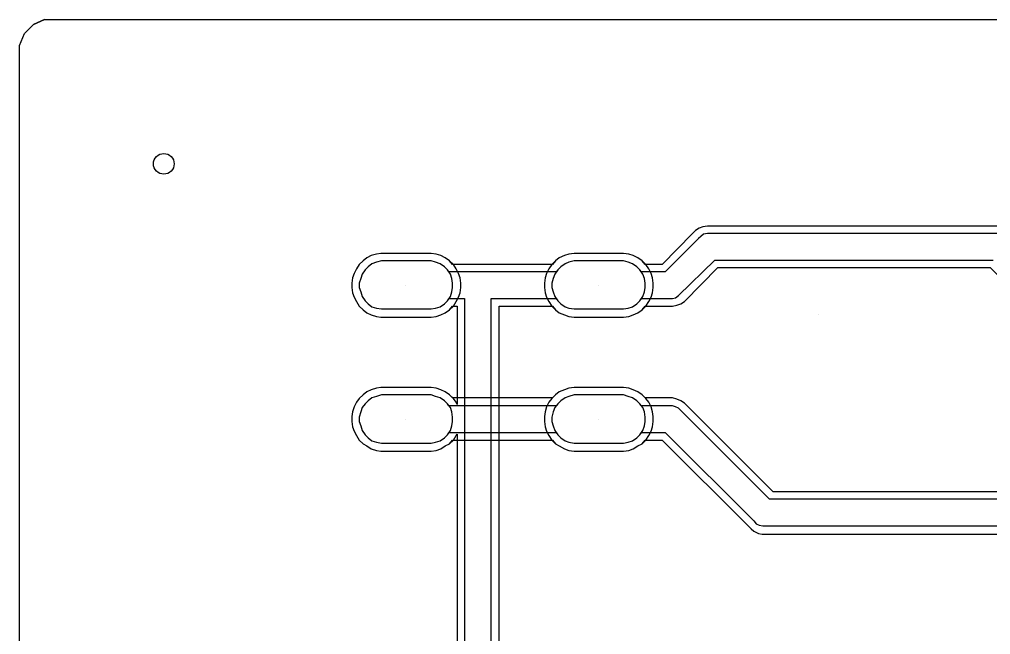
# Model space of a CAD drawing. Extents: x -4564 to 93, y -2534 to 43.
# Drawn here: x -4564 to -3252, y -788 to 43 of the extents above; entities that cross this region are included whole.
import ezdxf

# ---------------------------------------------------------------- set-up
doc = ezdxf.new("R2010")
doc.units = 0
for name, color, linetype in [('10', 10, 'CONTINUOUS'), ('11', 11, 'CONTINUOUS'), ('3', 3, 'CONTINUOUS'), ('4', 4, 'CONTINUOUS'), ('5', 5, 'CONTINUOUS')]:
    doc.layers.add(name, color=color, linetype=linetype)

msp = doc.modelspace()

# ---------------------------------------------------------------- linework, layer by layer
at = {"layer": '10'}
msp.add_arc((-4369, -152), 14, 180, 540, dxfattribs=at)
at = {"layer": '11'}
for p, q in [((-4042, -316), (-4042, -316)), ((-3782, -316), (-3782, -316)), ((-4042, -497), (-4042, -497)), ((-3782, -497), (-3782, -497))]:
    msp.add_line(p, q, dxfattribs=at)
at = {"layer": '3'}
for p, q in [((-4545, 36), (-4530, 43)), ((-4545, 36), (-4530, 43)), ((-4530, 43), (-4545, 36)), ((-4545, 36), (-4530, 43)), ((-4545, 36), (-4530, 43)), ((-4530, 43), (-4545, 36)), ((-4530, 43), (59, 43)), ((-4530, 43), (59, 43)), ((-4557, 24), (-4545, 36)), ((-4557, 24), (-4545, 36)), ((-4545, 36), (-4545, 36)), ((-4545, 36), (-4545, 36)), ((-4564, 8), (-4557, 24)), ((-4564, 8), (-4557, 24)), ((-4564, -2040), (-4564, 8)), ((-4564, -2040), (-4564, 8)), ((-3640, -247), (-3644, -250)), ((-3635, -246), (-3640, -247)), ((-3239, -246), (-3635, -246)), ((-3647, -253), (-3692, -298)), ((-3644, -250), (-3647, -253)), ((-4088, -287), (-4093, -291)), ((-4088, -287), (-4093, -291)), ((-4082, -285), (-4088, -287)), ((-4082, -285), (-4088, -287)), ((-4075, -283), (-4082, -285)), ((-4075, -283), (-4082, -285)), ((-4008, -283), (-4075, -283)), ((-4008, -283), (-4075, -283)), ((-4002, -285), (-4008, -283)), ((-4002, -285), (-4008, -283)), ((-3996, -287), (-4002, -285)), ((-3996, -287), (-4002, -285)), ((-3990, -291), (-3996, -287)), ((-3990, -291), (-3996, -287)), ((-3827, -287), (-3833, -291)), ((-3827, -287), (-3833, -291)), ((-3822, -285), (-3827, -287)), ((-3822, -285), (-3827, -287)), ((-3815, -283), (-3822, -285)), ((-3815, -283), (-3822, -285)), ((-3748, -283), (-3815, -283)), ((-3748, -283), (-3815, -283)), ((-3742, -285), (-3748, -283)), ((-3742, -285), (-3748, -283)), ((-3736, -287), (-3742, -285)), ((-3736, -287), (-3742, -285)), ((-3730, -291), (-3736, -287)), ((-3730, -291), (-3736, -287)), ((-3674, -330), (-3625, -282)), ((-3625, -282), (-3249, -282)), ((-4101, -301), (-4103, -307)), ((-4101, -301), (-4103, -307)), ((-4097, -295), (-4101, -301)), ((-4097, -295), (-4101, -301)), ((-4093, -291), (-4097, -295)), ((-4093, -291), (-4097, -295)), ((-3986, -295), (-3990, -291)), ((-3986, -295), (-3990, -291)), ((-3984, -298), (-3986, -295)), ((-3982, -301), (-3986, -295)), ((-3839, -298), (-3984, -298)), ((-3980, -307), (-3982, -301)), ((-3841, -301), (-3843, -307)), ((-3837, -295), (-3841, -301)), ((-3837, -295), (-3839, -298)), ((-3833, -291), (-3837, -295)), ((-3833, -291), (-3837, -295)), ((-3726, -295), (-3730, -291)), ((-3726, -295), (-3730, -291)), ((-3722, -301), (-3726, -295)), ((-3724, -298), (-3726, -295)), ((-3692, -298), (-3724, -298)), ((-3720, -307), (-3722, -301)), ((-4103, -307), (-4105, -313)), ((-4103, -307), (-4105, -313)), ((-4105, -313), (-4105, -319)), ((-4105, -313), (-4105, -319)), ((-3979, -313), (-3980, -307)), ((-3979, -319), (-3979, -313)), ((-3843, -307), (-3845, -313)), ((-3845, -313), (-3845, -319)), ((-3719, -313), (-3720, -307)), ((-3719, -319), (-3719, -313)), ((-4105, -319), (-4103, -325)), ((-4105, -319), (-4103, -325)), ((-4103, -325), (-4101, -331)), ((-4103, -325), (-4101, -331)), ((-3982, -331), (-3980, -325)), ((-3980, -325), (-3979, -319)), ((-3845, -319), (-3843, -325)), ((-3843, -325), (-3841, -331)), ((-3722, -331), (-3720, -325)), ((-3720, -325), (-3719, -319)), ((-4101, -331), (-4097, -337)), ((-4101, -331), (-4097, -337)), ((-4097, -337), (-4093, -341)), ((-4097, -337), (-4093, -341)), ((-3990, -341), (-3986, -337)), ((-3990, -341), (-3986, -337)), ((-3986, -337), (-3982, -331)), ((-3986, -337), (-3984, -334)), ((-3984, -334), (-3963, -334)), ((-3963, -334), (-3963, -908)), ((-3927, -908), (-3927, -334)), ((-3927, -334), (-3839, -334)), ((-3841, -331), (-3837, -337)), ((-3839, -334), (-3837, -337)), ((-3837, -337), (-3833, -341)), ((-3837, -337), (-3833, -341)), ((-3730, -341), (-3726, -337)), ((-3730, -341), (-3726, -337)), ((-3726, -337), (-3722, -331)), ((-3726, -337), (-3724, -334)), ((-3724, -334), (-3682, -334)), ((-3682, -334), (-3678, -333)), ((-3678, -333), (-3674, -330)), ((-4093, -341), (-4088, -345)), ((-4093, -341), (-4088, -345)), ((-4088, -345), (-4082, -347)), ((-4088, -345), (-4082, -347)), ((-4082, -347), (-4075, -348)), ((-4082, -347), (-4075, -348)), ((-4075, -348), (-4008, -348)), ((-4075, -348), (-4008, -348)), ((-4075, -348), (-4075, -348)), ((-4008, -348), (-4002, -347)), ((-4008, -348), (-4002, -347)), ((-4002, -347), (-3996, -345)), ((-4002, -347), (-3996, -345)), ((-3996, -345), (-3990, -341)), ((-3996, -345), (-3990, -341)), ((-3833, -341), (-3827, -345)), ((-3833, -341), (-3827, -345)), ((-3827, -345), (-3822, -347)), ((-3827, -345), (-3822, -347)), ((-3822, -347), (-3815, -348)), ((-3822, -347), (-3815, -348)), ((-3815, -348), (-3748, -348)), ((-3815, -348), (-3748, -348)), ((-3815, -348), (-3815, -348)), ((-3748, -348), (-3742, -347)), ((-3748, -348), (-3742, -347)), ((-3742, -347), (-3736, -345)), ((-3742, -347), (-3736, -345)), ((-3736, -345), (-3730, -341)), ((-3736, -345), (-3730, -341)), ((-4093, -472), (-4097, -476)), ((-4093, -472), (-4097, -476)), ((-4088, -468), (-4093, -472)), ((-4088, -468), (-4093, -472)), ((-4082, -466), (-4088, -468)), ((-4082, -466), (-4088, -468)), ((-4075, -464), (-4082, -466)), ((-4075, -464), (-4082, -466)), ((-4008, -464), (-4075, -464)), ((-4008, -464), (-4075, -464)), ((-4002, -466), (-4008, -464)), ((-4002, -466), (-4008, -464)), ((-3996, -468), (-4002, -466)), ((-3996, -468), (-4002, -466)), ((-3990, -472), (-3996, -468)), ((-3990, -472), (-3996, -468)), ((-3986, -476), (-3990, -472)), ((-3986, -476), (-3990, -472)), ((-3833, -472), (-3837, -476)), ((-3833, -472), (-3837, -476)), ((-3827, -468), (-3833, -472)), ((-3827, -468), (-3833, -472)), ((-3822, -466), (-3827, -468)), ((-3822, -466), (-3827, -468)), ((-3815, -464), (-3822, -466)), ((-3815, -464), (-3822, -466)), ((-3748, -464), (-3815, -464)), ((-3748, -464), (-3815, -464)), ((-3742, -466), (-3748, -464)), ((-3742, -466), (-3748, -464)), ((-3736, -468), (-3742, -466)), ((-3736, -468), (-3742, -466)), ((-3730, -472), (-3736, -468)), ((-3730, -472), (-3736, -468)), ((-3726, -476), (-3730, -472)), ((-3726, -476), (-3730, -472)), ((-4101, -481), (-4103, -487)), ((-4101, -481), (-4103, -487)), ((-4097, -476), (-4101, -481)), ((-4097, -476), (-4101, -481)), ((-3982, -481), (-3986, -476)), ((-3984, -479), (-3986, -476)), ((-3839, -479), (-3984, -479)), ((-3980, -487), (-3982, -481)), ((-3841, -481), (-3843, -487)), ((-3837, -476), (-3841, -481)), ((-3837, -476), (-3839, -479)), ((-3724, -479), (-3726, -476)), ((-3722, -481), (-3726, -476)), ((-3682, -479), (-3724, -479)), ((-3720, -487), (-3722, -481)), ((-3678, -480), (-3682, -479)), ((-3674, -482), (-3678, -480)), ((-3551, -605), (-3674, -482)), ((-4103, -487), (-4105, -494)), ((-4103, -487), (-4105, -494)), ((-4105, -494), (-4105, -500)), ((-4105, -494), (-4105, -500)), ((-3979, -494), (-3980, -487)), ((-3979, -500), (-3979, -494)), ((-3843, -487), (-3845, -494)), ((-3845, -494), (-3845, -500)), ((-3719, -494), (-3720, -487)), ((-3719, -500), (-3719, -494)), ((-4105, -500), (-4103, -506)), ((-4105, -500), (-4103, -506)), ((-4103, -506), (-4101, -512)), ((-4103, -506), (-4101, -512)), ((-3982, -512), (-3980, -506)), ((-3980, -506), (-3979, -500)), ((-3845, -500), (-3843, -506)), ((-3843, -506), (-3841, -512)), ((-3722, -512), (-3720, -506)), ((-3720, -506), (-3719, -500)), ((-4101, -512), (-4097, -518)), ((-4101, -512), (-4097, -518)), ((-4097, -518), (-4093, -522)), ((-4097, -518), (-4093, -522)), ((-4093, -522), (-4088, -526)), ((-4093, -522), (-4088, -526)), ((-3996, -526), (-3990, -522)), ((-3996, -526), (-3990, -522)), ((-3990, -522), (-3986, -518)), ((-3990, -522), (-3986, -518)), ((-3986, -518), (-3982, -512)), ((-3986, -518), (-3984, -515)), ((-3984, -515), (-3839, -515)), ((-3841, -512), (-3837, -518)), ((-3839, -515), (-3837, -518)), ((-3837, -518), (-3833, -522)), ((-3837, -518), (-3833, -522)), ((-3833, -522), (-3827, -526)), ((-3833, -522), (-3827, -526)), ((-3736, -526), (-3730, -522)), ((-3736, -526), (-3730, -522)), ((-3730, -522), (-3726, -518)), ((-3730, -522), (-3726, -518)), ((-3726, -518), (-3722, -512)), ((-3726, -518), (-3724, -515)), ((-3724, -515), (-3692, -515)), ((-3692, -515), (-3572, -634)), ((-4088, -526), (-4082, -528)), ((-4088, -526), (-4082, -528)), ((-4082, -528), (-4075, -529)), ((-4082, -528), (-4075, -529)), ((-4075, -529), (-4008, -529)), ((-4075, -529), (-4075, -529)), ((-4075, -529), (-4008, -529)), ((-4075, -529), (-4075, -529)), ((-4008, -529), (-4002, -528)), ((-4008, -529), (-4002, -528)), ((-4002, -528), (-3996, -526)), ((-4002, -528), (-3996, -526)), ((-3827, -526), (-3822, -528)), ((-3827, -526), (-3822, -528)), ((-3822, -528), (-3815, -529)), ((-3822, -528), (-3815, -529)), ((-3815, -529), (-3748, -529)), ((-3815, -529), (-3815, -529)), ((-3815, -529), (-3748, -529)), ((-3748, -529), (-3742, -528)), ((-3748, -529), (-3742, -528)), ((-3742, -528), (-3736, -526)), ((-3742, -528), (-3736, -526)), ((-2899, -605), (-3551, -605)), ((-3572, -634), (-3569, -638)), ((-3569, -638), (-3565, -640)), ((-3565, -640), (-3560, -641)), ((-3560, -641), (-2889, -641))]:
    msp.add_line(p, q, dxfattribs=at)
at = {"layer": '4'}
for p, q in [((-4545, 36), (-4530, 43)), ((-4545, 36), (-4530, 43)), ((-4530, 43), (-4545, 36)), ((-4545, 36), (-4530, 43)), ((-4545, 36), (-4530, 43)), ((-4530, 43), (-4545, 36)), ((-4530, 43), (59, 43)), ((-4530, 43), (59, 43)), ((-4557, 24), (-4545, 36)), ((-4557, 24), (-4545, 36)), ((-4545, 36), (-4545, 36)), ((-4545, 36), (-4545, 36)), ((-4564, 8), (-4557, 24)), ((-4564, 8), (-4557, 24)), ((-4564, -2040), (-4564, 8)), ((-4564, -2040), (-4564, 8)), ((-3635, -236), (-3641, -237)), ((-3238, -236), (-3635, -236)), ((-3655, -246), (-3696, -288)), ((-3651, -242), (-3655, -246)), ((-3646, -239), (-3651, -242)), ((-3641, -237), (-3646, -239)), ((-4082, -274), (-4089, -276)), ((-4082, -274), (-4089, -276)), ((-4076, -273), (-4082, -274)), ((-4076, -273), (-4082, -274)), ((-4008, -273), (-4076, -273)), ((-4008, -273), (-4076, -273)), ((-4001, -274), (-4008, -273)), ((-4001, -274), (-4008, -273)), ((-3995, -276), (-4001, -274)), ((-3995, -276), (-4001, -274)), ((-3822, -274), (-3828, -276)), ((-3822, -274), (-3828, -276)), ((-3815, -273), (-3822, -274)), ((-3815, -273), (-3822, -274)), ((-3748, -273), (-3815, -273)), ((-3748, -273), (-3815, -273)), ((-3741, -274), (-3748, -273)), ((-3741, -274), (-3748, -273)), ((-3735, -276), (-3741, -274)), ((-3735, -276), (-3741, -274)), ((-4105, -288), (-4109, -294)), ((-4105, -288), (-4109, -294)), ((-4100, -283), (-4105, -288)), ((-4100, -283), (-4105, -288)), ((-4095, -279), (-4100, -283)), ((-4095, -279), (-4100, -283)), ((-4089, -276), (-4095, -279)), ((-4089, -276), (-4095, -279)), ((-3989, -279), (-3995, -276)), ((-3989, -279), (-3995, -276)), ((-3983, -283), (-3989, -279)), ((-3983, -283), (-3989, -279)), ((-3979, -288), (-3983, -283)), ((-3978, -288), (-3983, -283)), ((-3844, -288), (-3979, -288)), ((-3974, -294), (-3978, -288)), ((-3845, -288), (-3849, -294)), ((-3840, -283), (-3845, -288)), ((-3840, -283), (-3844, -288)), ((-3835, -279), (-3840, -283)), ((-3835, -279), (-3840, -283)), ((-3828, -276), (-3835, -279)), ((-3828, -276), (-3835, -279)), ((-3729, -279), (-3735, -276)), ((-3729, -279), (-3735, -276)), ((-3723, -283), (-3729, -279)), ((-3723, -283), (-3729, -279)), ((-3718, -288), (-3723, -283)), ((-3719, -288), (-3723, -283)), ((-3696, -288), (-3719, -288)), ((-3714, -294), (-3718, -288)), ((-4112, -300), (-4114, -306)), ((-4112, -300), (-4114, -306)), ((-4109, -294), (-4112, -300)), ((-4109, -294), (-4112, -300)), ((-3971, -300), (-3974, -294)), ((-3969, -306), (-3971, -300)), ((-3852, -300), (-3854, -306)), ((-3849, -294), (-3852, -300)), ((-3711, -300), (-3714, -294)), ((-3709, -306), (-3711, -300)), ((-3666, -338), (-3621, -292)), ((-3621, -292), (-3253, -292)), ((-3253, -292), (-3049, -496)), ((-4114, -306), (-4115, -313)), ((-4114, -306), (-4115, -313)), ((-4115, -313), (-4115, -319)), ((-4115, -313), (-4115, -319)), ((-3968, -313), (-3969, -306)), ((-3968, -319), (-3968, -313)), ((-3854, -306), (-3855, -313)), ((-3855, -313), (-3855, -319)), ((-3708, -313), (-3709, -306)), ((-3708, -319), (-3708, -313)), ((-4115, -319), (-4114, -326)), ((-4115, -319), (-4114, -326)), ((-4114, -326), (-4112, -332)), ((-4114, -326), (-4112, -332)), ((-3971, -332), (-3969, -326)), ((-3969, -326), (-3968, -319)), ((-3855, -319), (-3854, -326)), ((-3854, -326), (-3852, -332)), ((-3711, -332), (-3709, -326)), ((-3709, -326), (-3708, -319)), ((-4112, -332), (-4109, -338)), ((-4112, -332), (-4109, -338)), ((-4109, -338), (-4105, -344)), ((-4109, -338), (-4105, -344)), ((-3978, -344), (-3974, -338)), ((-3974, -338), (-3971, -332)), ((-3852, -332), (-3849, -338)), ((-3849, -338), (-3845, -344)), ((-3718, -344), (-3714, -338)), ((-3714, -338), (-3711, -332)), ((-3671, -341), (-3666, -338)), ((-4105, -344), (-4100, -349)), ((-4105, -344), (-4100, -349)), ((-4100, -349), (-4095, -353)), ((-4100, -349), (-4095, -353)), ((-4095, -353), (-4089, -356)), ((-4095, -353), (-4089, -356)), ((-3995, -356), (-3989, -353)), ((-3995, -356), (-3989, -353)), ((-3989, -353), (-3983, -349)), ((-3989, -353), (-3983, -349)), ((-3983, -349), (-3979, -344)), ((-3983, -349), (-3978, -344)), ((-3979, -344), (-3973, -344)), ((-3973, -344), (-3973, -477)), ((-3916, -897), (-3916, -344)), ((-3916, -344), (-3844, -344)), ((-3845, -344), (-3840, -349)), ((-3844, -344), (-3840, -349)), ((-3840, -349), (-3835, -353)), ((-3840, -349), (-3835, -353)), ((-3835, -353), (-3828, -356)), ((-3835, -353), (-3828, -356)), ((-3735, -356), (-3729, -353)), ((-3735, -356), (-3729, -353)), ((-3729, -353), (-3723, -349)), ((-3729, -353), (-3723, -349)), ((-3723, -349), (-3718, -344)), ((-3723, -349), (-3719, -344)), ((-3719, -344), (-3682, -344)), ((-3682, -344), (-3676, -343)), ((-3676, -343), (-3671, -341)), ((-4089, -356), (-4082, -358)), ((-4089, -356), (-4082, -358)), ((-4082, -358), (-4076, -359)), ((-4082, -358), (-4076, -359)), ((-4076, -359), (-4008, -359)), ((-4076, -359), (-4076, -359)), ((-4076, -359), (-4008, -359)), ((-4076, -359), (-4076, -359)), ((-4008, -359), (-4001, -358)), ((-4008, -359), (-4001, -358)), ((-4001, -358), (-3995, -356)), ((-4001, -358), (-3995, -356)), ((-3828, -356), (-3822, -358)), ((-3828, -356), (-3822, -358)), ((-3822, -358), (-3815, -359)), ((-3822, -358), (-3815, -359)), ((-3815, -359), (-3748, -359)), ((-3815, -359), (-3748, -359)), ((-3748, -359), (-3741, -358)), ((-3748, -359), (-3741, -358)), ((-3741, -358), (-3735, -356)), ((-3741, -358), (-3735, -356)), ((-4089, -457), (-4095, -460)), ((-4089, -457), (-4095, -460)), ((-4082, -455), (-4089, -457)), ((-4082, -455), (-4089, -457)), ((-4076, -454), (-4082, -455)), ((-4076, -454), (-4082, -455)), ((-4008, -454), (-4076, -454)), ((-4008, -454), (-4076, -454)), ((-4001, -455), (-4008, -454)), ((-4001, -455), (-4008, -454)), ((-3995, -457), (-4001, -455)), ((-3995, -457), (-4001, -455)), ((-3989, -460), (-3995, -457)), ((-3989, -460), (-3995, -457)), ((-3828, -457), (-3835, -460)), ((-3828, -457), (-3835, -460)), ((-3822, -455), (-3828, -457)), ((-3822, -455), (-3828, -457)), ((-3815, -454), (-3822, -455)), ((-3815, -454), (-3822, -455)), ((-3748, -454), (-3815, -454)), ((-3748, -454), (-3815, -454)), ((-3741, -455), (-3748, -454)), ((-3741, -455), (-3748, -454)), ((-3735, -457), (-3741, -455)), ((-3735, -457), (-3741, -455)), ((-3729, -460), (-3735, -457)), ((-3729, -460), (-3735, -457)), ((-4105, -469), (-4109, -474)), ((-4105, -469), (-4109, -474)), ((-4100, -464), (-4105, -469)), ((-4100, -464), (-4105, -469)), ((-4095, -460), (-4100, -464)), ((-4095, -460), (-4100, -464)), ((-3983, -464), (-3989, -460)), ((-3983, -464), (-3989, -460)), ((-3978, -469), (-3983, -464)), ((-3979, -468), (-3983, -464)), ((-3844, -468), (-3979, -468)), ((-3974, -474), (-3978, -469)), ((-3845, -469), (-3849, -474)), ((-3840, -464), (-3845, -469)), ((-3840, -464), (-3844, -468)), ((-3835, -460), (-3840, -464)), ((-3835, -460), (-3840, -464)), ((-3723, -464), (-3729, -460)), ((-3723, -464), (-3729, -460)), ((-3719, -468), (-3723, -464)), ((-3718, -469), (-3723, -464)), ((-3682, -468), (-3719, -468)), ((-3714, -474), (-3718, -469)), ((-3676, -470), (-3682, -468)), ((-3671, -472), (-3676, -470)), ((-3666, -475), (-3671, -472)), ((-4112, -480), (-4114, -487)), ((-4112, -480), (-4114, -487)), ((-4109, -474), (-4112, -480)), ((-4109, -474), (-4112, -480)), ((-3973, -477), (-3974, -474)), ((-3852, -480), (-3854, -487)), ((-3849, -474), (-3852, -480)), ((-3711, -480), (-3714, -474)), ((-3709, -487), (-3711, -480)), ((-3546, -595), (-3666, -475)), ((-4114, -487), (-4115, -493)), ((-4114, -487), (-4115, -493)), ((-4115, -493), (-4115, -500)), ((-4115, -493), (-4115, -500)), ((-3854, -487), (-3855, -493)), ((-3855, -493), (-3855, -500)), ((-3708, -493), (-3709, -487)), ((-3708, -500), (-3708, -493)), ((-4115, -500), (-4114, -507)), ((-4115, -500), (-4114, -507)), ((-4114, -507), (-4112, -513)), ((-4114, -507), (-4112, -513)), ((-3855, -500), (-3854, -507)), ((-3854, -507), (-3852, -513)), ((-3711, -513), (-3709, -507)), ((-3709, -507), (-3708, -500)), ((-4112, -513), (-4109, -519)), ((-4112, -513), (-4109, -519)), ((-4109, -519), (-4105, -525)), ((-4109, -519), (-4105, -525)), ((-3978, -525), (-3974, -519)), ((-3974, -519), (-3973, -517)), ((-3973, -517), (-3973, -897)), ((-3852, -513), (-3849, -519)), ((-3849, -519), (-3845, -525)), ((-3718, -525), (-3714, -519)), ((-3714, -519), (-3711, -513)), ((-4105, -525), (-4100, -530)), ((-4105, -525), (-4100, -530)), ((-4100, -530), (-4095, -533)), ((-4100, -530), (-4095, -533)), ((-4095, -533), (-4089, -537)), ((-4095, -533), (-4089, -537)), ((-4089, -537), (-4082, -539)), ((-4089, -537), (-4082, -539)), ((-4001, -539), (-3995, -537)), ((-4001, -539), (-3995, -537)), ((-3995, -537), (-3989, -533)), ((-3995, -537), (-3989, -533)), ((-3989, -533), (-3983, -530)), ((-3989, -533), (-3983, -530)), ((-3983, -530), (-3978, -525)), ((-3983, -530), (-3979, -525)), ((-3979, -525), (-3844, -525)), ((-3845, -525), (-3840, -530)), ((-3844, -525), (-3840, -530)), ((-3840, -530), (-3835, -533)), ((-3840, -530), (-3835, -533)), ((-3835, -533), (-3828, -537)), ((-3835, -533), (-3828, -537)), ((-3828, -537), (-3822, -539)), ((-3828, -537), (-3822, -539)), ((-3741, -539), (-3735, -537)), ((-3741, -539), (-3735, -537)), ((-3735, -537), (-3729, -533)), ((-3735, -537), (-3729, -533)), ((-3729, -533), (-3723, -530)), ((-3729, -533), (-3723, -530)), ((-3723, -530), (-3719, -525)), ((-3723, -530), (-3718, -525)), ((-3719, -525), (-3696, -525)), ((-3696, -525), (-3580, -641)), ((-4082, -539), (-4076, -540)), ((-4082, -539), (-4076, -540)), ((-4076, -540), (-4008, -540)), ((-4076, -540), (-4008, -540)), ((-4076, -540), (-4076, -540)), ((-4008, -540), (-4001, -539)), ((-4008, -540), (-4001, -539)), ((-3822, -539), (-3815, -540)), ((-3822, -539), (-3815, -540)), ((-3815, -540), (-3748, -540)), ((-3815, -540), (-3748, -540)), ((-3748, -540), (-3741, -539)), ((-3748, -540), (-3741, -539)), ((-3222, -595), (-3546, -595)), ((-3580, -641), (-3576, -645)), ((-3576, -645), (-3572, -648)), ((-3572, -648), (-3566, -651)), ((-3566, -651), (-3561, -652)), ((-3561, -652), (-2889, -652))]:
    msp.add_line(p, q, dxfattribs=at)
at = {"layer": '5'}
msp.add_line((-3485, -356), (-3485, -356), dxfattribs=at)

doc.saveas('drawing.dxf')
